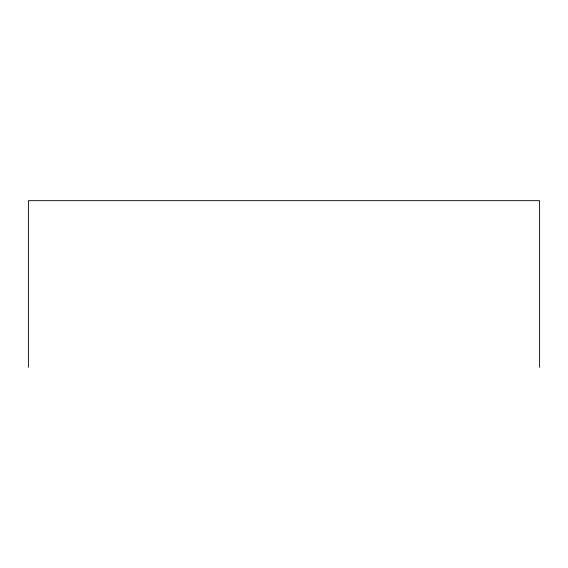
<?xml version="1.0" encoding="UTF-8"?>
<svg xmlns="http://www.w3.org/2000/svg" width="568" height="568" viewBox="0 0 568 568"><rect width="100%" height="100%" fill="white"/><g stroke="black" fill="none" stroke-linecap="round" stroke-linejoin="round"><path stroke-width="0.85" d="M539.6 367.333L539.6 200.667L28.4 200.667L28.4 367.333"/></g></svg>
